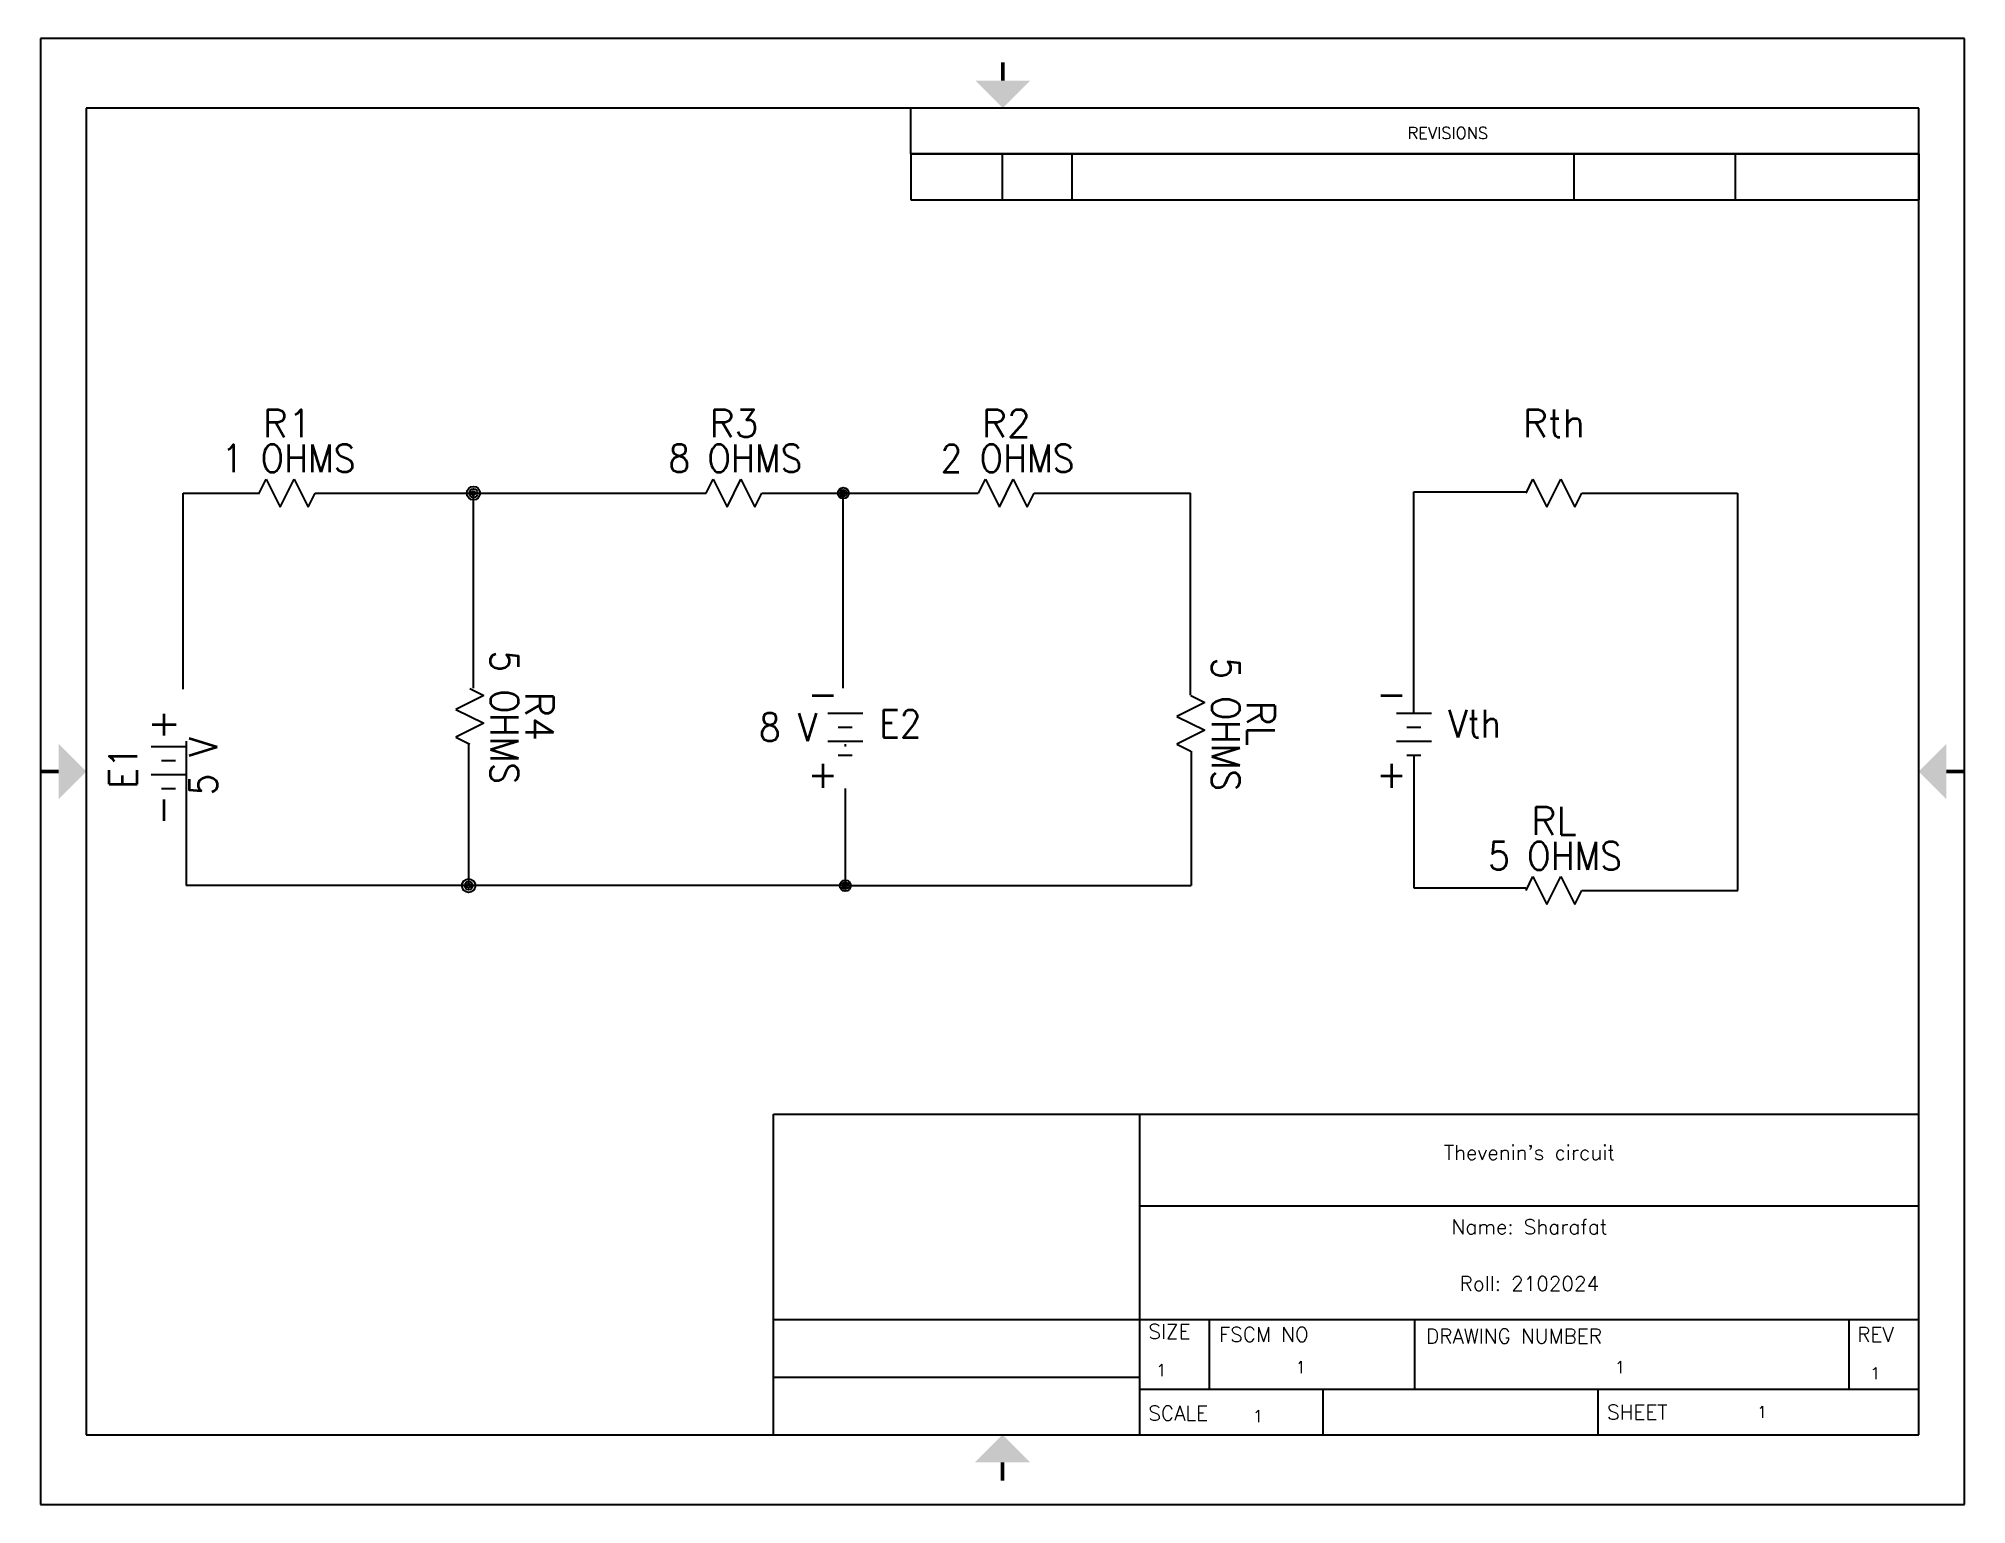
# Model space of a CAD drawing. Header units: inches. Extents: x 0 to 10.5, y 0 to 8.
import ezdxf
from ezdxf.enums import TextEntityAlignment as Align

# ---------------------------------------------------------------- set-up
doc = ezdxf.new("R2010")
doc.units = ezdxf.units.IN
doc.header["$LTSCALE"] = 0.75
doc.header["$MEASUREMENT"] = 0
for name, color, linetype in [('BLK_10AWG', 7, 'Continuous'), ('MISC', 2, 'Continuous'), ('SYMS', 7, 'Continuous'), ('TAGS', 51, 'Continuous'), ('TB_LABELS', 1, 'Continuous'), ('TERMS', 4, 'Continuous'), ('Title Block', 7, 'Continuous'), ('Viewport', 7, 'Continuous')]:
    doc.layers.add(name, color=color, linetype=linetype)
doc.styles.add('Roman', font='romans')
doc.styles.add('WD', font='romans.shx')

# ---------------------------------------------------------------- blocks, each defined once
blk = doc.blocks.new('ANSI_border_A(L)')
for p, q in [((4.75, 7.37), (4.75, 7.62)), ((10.25, 7.37), (4.75, 7.37))]:
    blk.add_line(p, q)
at = {"layer": 'Title Block'}
for p, q in [((0, 8), (0, 0)), ((10.5, 8), (0, 8)), ((10.5, 0), (10.5, 8)), ((0.25, 7.62), (0.25, 0.38)), ((10.25, 7.62), (0.25, 7.62)), ((10.25, 0.38), (10.25, 7.62)), ((0.25, 0.38), (10.25, 0.38)), ((0, 0), (10.5, 0))]:
    blk.add_line(p, q, dxfattribs=at)
at = {"layer": 'Title Block', "const_width": 0.02}
for points in [[(5.251, 7.871), (5.251, 7.771)], [(0, 4), (0.1, 4)], [(10.5, 4), (10.4, 4)], [(5.25, 0.13), (5.25, 0.23)]]:
    blk.add_lwpolyline(points, dxfattribs=at)
at = {"layer": 'Title Block'}
for points in [[(5.101, 7.771), (5.401, 7.771), (5.251, 7.621)], [(0.1, 3.85), (0.1, 4.15), (0.25, 4)], [(10.4, 3.85), (10.4, 4.15), (10.25, 4)], [(5.1, 0.23), (5.4, 0.23), (5.25, 0.38)]]:
    blk.add_solid(points, dxfattribs=at)
at = {"layer": 'Title Block', "style": 'Roman'}
blk.add_text('REVISIONS', height=0.065, dxfattribs=at).set_placement((7.46, 7.452))
blk = doc.blocks.new('ANSI_tblock_desc_A(L)')
for p, q in [((0, 0), (0, 1.75)), ((-6.25, 0), (0, 0))]:
    blk.add_line(p, q)
at = {"layer": 'Title Block'}
for p, q in [((-6.25, 1.75), (0, 1.75)), ((-6.25, 0), (-6.25, 1.75)), ((-4.25, 0), (-4.25, 1.75)), ((-4.25, 1.25), (0, 1.25)), ((-6.25, 0.63), (0, 0.63)), ((-3.87, 0.25), (-3.87, 0.63)), ((-2.75, 0.25), (-2.75, 0.63)), ((-0.38, 0.25), (-0.38, 0.63)), ((-6.25, 0.315), (-4.25, 0.315)), ((-4.25, 0.25), (0, 0.25)), ((-3.25, 0), (-3.25, 0.25)), ((-1.75, 0), (-1.75, 0.25))]:
    blk.add_line(p, q, dxfattribs=at)
at = {"color": 0, "style": 'Roman', "flags": 8}
for tag, p in [('FNAME', (-10.3, 5.12)), ('REVDATE', (-10.3, 2.62)), ('USER', (-10.3, -0.38))]:
    blk.add_attdef(tag, p, '', height=0.15, rotation=90, dxfattribs=at)
at = {"style": 'WD'}
for tag, p in [('PROJDESC', (-2.125, 1.5)), ('TITLE1', (-2.125, 1.095)), ('TITLE2', (-2.125, 0.785))]:
    blk.add_attdef(tag, text='', height=0.08, dxfattribs=at).set_placement(p, align=Align.CENTER)
for tag, p in [('SIZE', (-4.162, 0.32)), ('FSCM_NO', (-3.4, 0.337)), ('DWG_NO', (-1.659, 0.337)), ('REV', (-0.265, 0.303)), ('SCALE', (-3.634, 0.069)), ('SHEET', (-0.883, 0.092))]:
    blk.add_attdef(tag, p, '', height=0.065, dxfattribs=at)
at = {"style": 'WD', "flags": 1}
blk.add_attdef('WD_TB', (-5.57, 0.177), '', height=0.086, dxfattribs=at)
at = {"layer": 'TB_LABELS', "style": 'WD'}
for s, p in [('SIZE', (-4.204, 0.604)), ('FSCM NO', (-3.819, 0.588)), ('DRAWING NUMBER', (-2.689, 0.579)), ('REV', (-0.336, 0.588)), ('SCALE', (-4.204, 0.158)), ('SHEET', (-1.701, 0.164))]:
    blk.add_text(s, height=0.08, dxfattribs=at).set_placement(p, align=Align.TOP_LEFT)
blk = doc.blocks.new('ANSI_REVblock_A')
blk.add_line((0, 0), (0, -0.25))
at = {"layer": 'Title Block'}
for p, q in [((-5.5, 0), (0, 0)), ((-5.5, 0), (-5.5, -0.25)), ((-5, -0.25), (-5, 0)), ((-4.62, -0.25), (-4.62, 0)), ((-1.88, -0.25), (-1.88, 0)), ((-1, -0.25), (-1, 0)), ((-5.5, -0.25), (0, -0.25))]:
    blk.add_line(p, q, dxfattribs=at)
at = {"style": 'WD'}
for tag, p in [('ZONE', (-5.391, -0.16)), ('REV', (-4.92, -0.16)), ('DESCRIPTION', (-3.618, -0.16)), ('DATE', (-1.552, -0.16)), ('APPROVED', (-0.759, -0.16))]:
    blk.add_attdef(tag, p, '', height=0.065, dxfattribs=at)
at = {"style": 'WD', "flags": 1}
blk.add_attdef('WD_TB', (-4.505, -0.154), '', height=0.03, dxfattribs=at)
blk = doc.blocks.new('HBA1')
for p, q in [((-0.0938, 0.0312), (-0.0938, -0.0312)), ((-0.0312, 0.0781), (-0.0312, -0.0781)), ((0.0312, 0.0312), (0.0312, -0.0312)), ((0.0938, 0.0781), (0.0938, -0.0781))]:
    blk.add_line(p, q)
at = {"style": 'WD'}
for tag, width, p in [('INST', 0.7, (0.0055, 0.4657)), ('LOC', 0.7, (0.0055, 0.2961)), ('TAG1', 0.9, (0, 0.1399)), ('RATING1', 0.9, (0.0055, -0.2187)), ('DESC1', 0.7, (0, -0.375)), ('DESC2', 0.7, (0, -0.5312))]:
    blk.add_attdef(tag, text='', height=0.125, dxfattribs=dict(at, width=width)).set_placement(p, align=Align.CENTER)
at = {"linetype": 'Continuous', "style": 'WD'}
blk.add_attdef('TERM01', text='', height=0.125, dxfattribs=at).set_placement((-0.1219, 0.0901), align=Align.TOP_RIGHT)
at = {"style": 'WD', "flags": 9}
blk.add_attdef('FAMILY', text='', height=0.01, dxfattribs=at).set_placement((-0.0053, 0.1073), align=Align.CENTER)
at = {"linetype": 'Continuous', "style": 'WD', "flags": 1}
for tag, p in [('CAT', (0, 0.0968)), ('MFG', (0, 0.0779))]:
    blk.add_attdef(tag, text='', height=0.01, dxfattribs=at).set_placement(p, align=Align.MIDDLE)
at = {"linetype": 'Continuous', "style": 'WD'}
blk.add_attdef('TERM02', text='', height=0.125, dxfattribs=at).set_placement((0.1219, 0.0901), align=Align.TOP_LEFT)
at = {"style": 'WD', "flags": 1}
for tag, p in [('X4TERM01', (-0.0938, 0)), ('X1TERM02', (0.0938, 0))]:
    blk.add_attdef(tag, p, '', height=0.0125, dxfattribs=at)
at = {"linetype": 'Continuous', "style": 'WD', "flags": 9}
blk.add_attdef('ASSYCODE', text='', height=0.01, dxfattribs=at).set_placement((0.0013, 0.0589), align=Align.CENTER)
blk = doc.blocks.new('HRE1')
for p, q in [((-0.125, 0), (-0.0938, 0.0625)), ((-0.0938, 0.0625), (-0.0312, -0.0625)), ((-0.0312, -0.0625), (0.0312, 0.0625)), ((0.0312, 0.0625), (0.0938, -0.0625)), ((0.0938, -0.0625), (0.125, 0))]:
    blk.add_line(p, q)
at = {"style": 'WD'}
for tag, width, p in [('INST', 0.7, (0, 0.8883)), ('LOC', 0.7, (0, 0.7187)), ('DESC1', 0.7, (0, 0.5625)), ('DESC2', 0.7, (0, 0.4062)), ('RATING1', 0.9, (0.0055, 0.0938))]:
    blk.add_attdef(tag, text='', height=0.125, dxfattribs=dict(at, width=width)).set_placement(p, align=Align.CENTER)
blk.add_attdef('TAG1', text='', height=0.125, dxfattribs=at).set_placement((0, 0.25), align=Align.CENTER)
for tag, p, height, flags in [('FAMILY', (0.2047, 0.1523), 0.01, 9), ('X4TERM01', (-0.125, 0), 0.0125, 1), ('X1TERM02', (0.125, 0), 0.0125, 1)]:
    blk.add_attdef(tag, p, '', height=height, dxfattribs=dict(at, flags=flags))
at = {"linetype": 'Continuous', "style": 'WD', "flags": 9}
for tag, p in [('MFG', (0.2278, 0.0887)), ('CAT', (0.2297, 0.1082)), ('ASSYCODE', (0.2188, 0.0625))]:
    blk.add_attdef(tag, text='', height=0.01, dxfattribs=at).set_placement(p, align=Align.CENTER)
at = {"linetype": 'Continuous', "style": 'WD', "flags": 8}
blk.add_attdef('TERM01', text='', height=0.125, dxfattribs=at).set_placement((-0.2188, -0.0314), align=Align.TOP_RIGHT)
blk.add_attdef('TERM02', text='', height=0.125, dxfattribs=at).set_placement((0.2188, -0.0314), align=Align.TOP_LEFT)
at = {"style": 'WD', "width": 0.9}
blk.add_attdef('RATING2', text='', height=0.125, dxfattribs=at).set_placement((0.0055, -0.1876), align=Align.TOP_CENTER)
blk = doc.blocks.new('WDDOT')
for radius in [0.03, 0.0187, 0.00929]:
    blk.add_circle((0, 0), radius)
blk = doc.blocks.new('VBA1')
for p, q in [((-0.0781, 0.0938), (0.0781, 0.0938)), ((-0.0312, 0.0312), (0.0312, 0.0312)), ((-0.0781, -0.0312), (0.0781, -0.0312)), ((-0.0312, -0.0938), (0.0312, -0.0938))]:
    blk.add_line(p, q)
at = {"style": 'WD'}
for tag, p, width in [('INST', (0.1531, 0.3099), 0.7), ('LOC', (0.1531, 0.1403), 0.7), ('TAG1', (0.1531, -0.0159), 0.9), ('DESC1', (0.1531, -0.1722), 0.7), ('DESC2', (0.1531, -0.3284), 0.7)]:
    blk.add_attdef(tag, p, '', height=0.125, dxfattribs=dict(at, width=width))
at = {"linetype": 'Continuous', "style": 'WD', "flags": 8}
blk.add_attdef('TERM01', text='', height=0.125, dxfattribs=at).set_placement((-0.0312, 0.1187), align=Align.RIGHT)
at = {"style": 'WD', "width": 0.9}
blk.add_attdef('RATING1', text='', height=0.125, dxfattribs=at).set_placement((-0.125, 0.0312), align=Align.MIDDLE_RIGHT)
at = {"color": 7, "style": 'WD', "flags": 1}
for tag, p in [('X2TERM01', (0, 0.0938)), ('X8TERM02', (0, -0.0938))]:
    blk.add_attdef(tag, p, '', height=0.0125, dxfattribs=at)
at = {"linetype": 'Continuous', "style": 'WD', "flags": 9}
blk.add_attdef('ASSYCODE', text='', height=0.01, dxfattribs=at).set_placement((-0.2344, -0.0312), align=Align.CENTER)
at = {"style": 'WD', "flags": 9}
blk.add_attdef('FAMILY', text='', height=0.01, dxfattribs=at).set_placement((-0.2191, -0.0659), align=Align.CENTER)
at = {"linetype": 'Continuous', "style": 'WD', "flags": 9}
for tag, p in [('CAT', (-0.2211, -0.0835)), ('MFG', (-0.2211, -0.0986))]:
    blk.add_attdef(tag, text='', height=0.01, dxfattribs=at).set_placement(p, align=Align.MIDDLE)
at = {"linetype": 'Continuous', "style": 'WD', "flags": 8}
blk.add_attdef('TERM02', text='', height=0.125, dxfattribs=at).set_placement((-0.0312, -0.1156), align=Align.TOP_RIGHT)

msp = doc.modelspace()

# ---------------------------------------------------------------- linework, layer by layer
at = {"layer": 'BLK_10AWG'}
for p, q in [((0.78, 4.449), (0.78, 5.519)), ((0.78, 5.519), (1.195, 5.519)), ((1.499, 5.519), (3.633, 5.519)), ((2.363, 4.454), (2.363, 5.519)), ((3.937, 5.519), (4.381, 5.519)), ((4.381, 4.454), (4.381, 5.519)), ((4.381, 5.519), (5.118, 5.519)), ((5.423, 5.519), (6.275, 5.519)), ((6.275, 4.416), (6.275, 5.519)), ((7.495, 4.319), (7.495, 5.526)), ((7.495, 5.526), (8.106, 5.526)), ((8.411, 5.519), (9.261, 5.519)), ((9.261, 5.519), (9.261, 3.35)), ((0.796, 4.166), (0.796, 3.377)), ((2.337, 4.149), (2.337, 3.377)), ((4.392, 4.149), (4.392, 4.137)), ((6.28, 4.111), (6.28, 3.377)), ((7.495, 4.09), (7.495, 3.366)), ((4.392, 3.908), (4.392, 3.377)), ((4.392, 3.377), (0.796, 3.377)), ((4.392, 3.377), (6.28, 3.377)), ((7.495, 3.366), (8.106, 3.366)), ((8.411, 3.35), (9.262, 3.35))]:
    msp.add_line(p, q, dxfattribs=at)

# ---------------------------------------------------------------- block references
msp.add_blockref('ANSI_REVblock_A', (10.25, 7.37))
msp.add_blockref('ANSI_tblock_desc_A(L)', (10.25, 0.38)).add_auto_attribs({'PROJDESC': "Thevenin's circuit", 'TITLE1': 'Name: Sharafat', 'TITLE2': 'Roll: 2102024', 'SIZE': '1', 'FSCM_NO': '1', 'DWG_NO': '1', 'REV': '1', 'SCALE': '1', 'SHEET': '1'})
at = {"layer": 'SYMS'}
ref = msp.add_blockref('HRE1', (1.347, 5.519), dxfattribs=dict(at, xscale=1.218939068130203, yscale=1.218939068130203, zscale=1.218939068130203))
ref.add_attrib('RATING1', '1 OHMS', dxfattribs={"layer": 'MISC', "height": 0.1524, "style": 'WD', "width": 0.9}).set_placement((1.354, 5.633), align=Align.CENTER)
ref.add_attrib('TAG1', 'R1', dxfattribs={"layer": 'TAGS', "height": 0.1524, "style": 'WD'}).set_placement((1.347, 5.824), align=Align.CENTER)
ref = msp.add_blockref('HRE1', (3.785, 5.519), dxfattribs=dict(at, xscale=1.218939068130203, yscale=1.218939068130203, zscale=1.218939068130203))
ref.add_attrib('RATING1', '8 OHMS', dxfattribs={"layer": 'MISC', "height": 0.1524, "style": 'WD', "width": 0.9}).set_placement((3.792, 5.633), align=Align.CENTER)
ref.add_attrib('TAG1', 'R3', dxfattribs={"layer": 'TAGS', "height": 0.1524, "style": 'WD'}).set_placement((3.785, 5.824), align=Align.CENTER)
ref = msp.add_blockref('HRE1', (5.271, 5.519), dxfattribs=dict(at, xscale=1.218939068130203, yscale=1.218939068130203, zscale=1.218939068130203))
ref.add_attrib('RATING1', '2 OHMS', dxfattribs={"layer": 'MISC', "height": 0.1524, "style": 'WD', "width": 0.9}).set_placement((5.277, 5.633), align=Align.CENTER)
ref.add_attrib('TAG1', 'R2', dxfattribs={"layer": 'TAGS', "height": 0.1524, "style": 'WD'}).set_placement((5.271, 5.824), align=Align.CENTER)
ref = msp.add_blockref('HRE1', (8.259, 5.519), dxfattribs=dict(at, xscale=1.218939068130203, yscale=1.218939068130203, zscale=1.218939068130203))
ref.add_attrib('TAG1', 'Rth', dxfattribs={"layer": 'TAGS', "height": 0.1524, "style": 'WD'}).set_placement((8.259, 5.824), align=Align.CENTER)
at = {"layer": 'SYMS', "xscale": 1.218939068130203, "yscale": 1.218939068130203, "zscale": 1.218939068130203}
for p in [(2.363, 5.519), (2.337, 3.377)]:
    msp.add_blockref('WDDOT', p, dxfattribs=at)
at = {"layer": 'SYMS'}
for p in [(4.381, 5.519), (4.392, 3.377)]:
    msp.add_blockref('WDDOT', p, dxfattribs=at)
ref = msp.add_blockref('HRE1', (2.343, 4.301), dxfattribs=dict(at, xscale=1.218939068130203, yscale=1.218939068130203, zscale=1.218939068130203, rotation=270))
ref.add_attrib('RATING1', '5 OHMS', dxfattribs={"layer": 'MISC', "height": 0.1524, "rotation": 270, "style": 'WD', "width": 0.9}).set_placement((2.457, 4.295), align=Align.CENTER)
ref.add_attrib('TAG1', 'R4', dxfattribs={"layer": 'TAGS', "height": 0.1524, "rotation": 270, "style": 'WD'}).set_placement((2.648, 4.301), align=Align.CENTER)
ref = msp.add_blockref('HRE1', (6.278, 4.263), dxfattribs=dict(at, xscale=1.218939068130203, yscale=1.218939068130203, zscale=1.218939068130203, rotation=270))
ref.add_attrib('RATING1', '5 OHMS', dxfattribs={"layer": 'MISC', "height": 0.1524, "rotation": 270, "style": 'WD', "width": 0.9}).set_placement((6.392, 4.257), align=Align.CENTER)
ref.add_attrib('TAG1', 'RL', dxfattribs={"layer": 'TAGS', "height": 0.1524, "rotation": 270, "style": 'WD'}).set_placement((6.583, 4.263), align=Align.CENTER)
ref = msp.add_blockref('HBA1', (0.699, 4.022), dxfattribs=dict(at, xscale=1.218939068130203, yscale=1.218939068130203, zscale=1.218939068130203, rotation=90))
ref.add_attrib('RATING1', '5 V', dxfattribs={"layer": 'MISC', "height": 0.1524, "rotation": 90, "style": 'WD', "width": 0.9}).set_placement((0.965, 4.029), align=Align.CENTER)
ref.add_attrib('TERM02', '+', dxfattribs={"layer": 'TERMS', "linetype": 'Continuous', "height": 0.152, "rotation": 90, "style": 'WD'}).set_placement((0.589, 4.171), align=Align.TOP_LEFT)
ref.add_attrib('TERM01', '-', dxfattribs={"layer": 'TERMS', "linetype": 'Continuous', "height": 0.152, "rotation": 90, "style": 'WD'}).set_placement((0.589, 3.874), align=Align.TOP_RIGHT)
ref.add_attrib('TAG1', 'E1', dxfattribs={"layer": 'TAGS', "height": 0.1524, "rotation": 90, "style": 'WD', "width": 0.9}).set_placement((0.528, 4.022), align=Align.CENTER)
ref = msp.add_blockref('VBA1', (4.392, 4.204), dxfattribs=dict(at, xscale=1.218939068130203, yscale=1.218939068130203, zscale=1.218939068130203))
ref.add_attrib('RATING1', '8 V', dxfattribs={"layer": 'MISC', "height": 0.1524, "style": 'WD', "width": 0.9}).set_placement((4.239, 4.242), align=Align.MIDDLE_RIGHT)
ref.add_attrib('TERM02', '+', dxfattribs={"layer": 'TERMS', "linetype": 'Continuous', "height": 0.152, "style": 'WD'}).set_placement((4.354, 4.063), align=Align.TOP_RIGHT)
ref.add_attrib('TERM01', '-', dxfattribs={"layer": 'TERMS', "linetype": 'Continuous', "height": 0.152, "style": 'WD'}).set_placement((4.354, 4.349), align=Align.RIGHT)
ref.add_attrib('TAG1', 'E2', (4.578, 4.185), dxfattribs={"layer": 'TAGS', "height": 0.1524, "style": 'WD', "width": 0.9})
ref = msp.add_blockref('VBA1', (7.495, 4.204), dxfattribs=dict(at, xscale=1.218939068130203, yscale=1.218939068130203, zscale=1.218939068130203))
ref.add_attrib('TERM02', '+', dxfattribs={"layer": 'TERMS', "linetype": 'Continuous', "height": 0.152, "style": 'WD'}).set_placement((7.457, 4.063), align=Align.TOP_RIGHT)
ref.add_attrib('TERM01', '-', dxfattribs={"layer": 'TERMS', "linetype": 'Continuous', "height": 0.152, "style": 'WD'}).set_placement((7.457, 4.349), align=Align.RIGHT)
ref.add_attrib('TAG1', 'Vth', (7.682, 4.185), dxfattribs={"layer": 'TAGS', "height": 0.1524, "style": 'WD', "width": 0.9})
ref = msp.add_blockref('HRE1', (8.259, 3.35), dxfattribs=dict(at, xscale=1.218939068130203, yscale=1.218939068130203, zscale=1.218939068130203))
ref.add_attrib('RATING1', '5 OHMS', dxfattribs={"layer": 'MISC', "height": 0.1524, "style": 'WD', "width": 0.9}).set_placement((8.265, 3.464), align=Align.CENTER)
ref.add_attrib('TAG1', 'RL', dxfattribs={"layer": 'TAGS', "height": 0.1524, "style": 'WD'}).set_placement((8.259, 3.655), align=Align.CENTER)
at = {"layer": 'Viewport'}
msp.add_blockref('ANSI_border_A(L)', (0, 0), dxfattribs=at)

doc.saveas('drawing.dxf')
